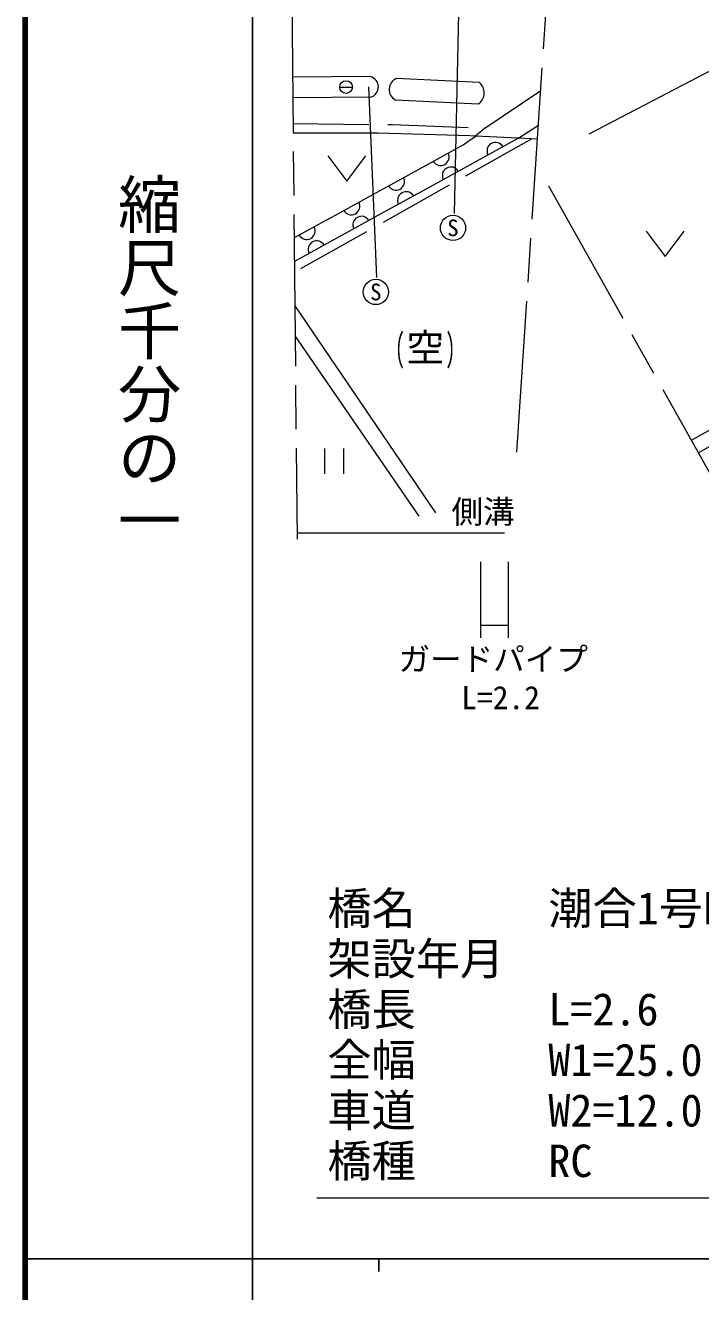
# Model space of a CAD drawing. Units: millimetres, scale not verified. Extents: x 40000 to 680000, y 20000 to 380000.
# Drawn here: x 40000 to 93498, y 202409 to 302676 of the extents above; entities that cross this region are included whole.
import ezdxf
from ezdxf.enums import TextEntityAlignment as Align

# ---------------------------------------------------------------- set-up
doc = ezdxf.new("R2010")
doc.units = ezdxf.units.MM
doc.header["$LTSCALE"] = 1000
doc.linetypes.add('CHAIN', pattern=[18.5, 12, -1.5, 3.5, -1.5])
doc.linetypes.add('DASHED', pattern=[7.5, 6, -1.5])
for name, color, linetype, lineweight in [('M-BGD', 7, 'Continuous', 13), ('M-BGD-EXST', 7, 'Continuous', 13), ('M-BMK', 2, 'CHAIN', 13), ('M-BMK-HTXT', 7, 'Continuous', 13), ('M-STR-HTXT', 7, 'Continuous', 13), ('M-STR-STR1', 1, 'Continuous', 13), ('M-TTL', 2, 'Continuous', 140), ('M-TTL-BAND', 7, 'Continuous', 25)]:
    doc.layers.add(name, color=color, linetype=linetype, lineweight=lineweight)
doc.styles.add('@ＭＳ ゴシック', font='')
doc.styles.add('ＭＳ ゴシック', font='')
doc.styles.get('@ＭＳ ゴシック').set_extended_font_data('@MS Gothic')
doc.styles.get('ＭＳ ゴシック').set_extended_font_data('MS Gothic')

msp = doc.modelspace()

# ---------------------------------------------------------------- linework, layer by layer
at = {"layer": 'M-BGD'}
for p, q in [((67339, 298615), (61171, 298563)), ((75977, 298145), (69374, 298460)), ((67352, 296985), (61187, 296933)), ((69294, 296782), (75897, 296467)), ((74671, 293216), (75660, 293903)), ((71132, 291265), (74671, 293216)), ((79006, 293722), (75468, 291771)), ((80574, 293662), (79031, 293738)), ((67593, 289314), (71132, 291265)), ((75468, 291771), (71929, 289820)), ((71929, 289820), (68390, 287869)), ((64055, 287362), (67593, 289314)), ((68390, 287869), (64851, 285918)), ((64055, 287362), (61294, 285841)), ((64851, 285918), (61313, 283967)), ((61347, 280458), (72495, 264078)), ((71204, 263819), (61370, 278094))]:
    msp.add_line(p, q, dxfattribs=at)
at = {"layer": 'M-BGD', "linetype": 'DASHED'}
msp.add_line((80111, 293685), (61321, 283124), dxfattribs=at)
for points in [[(61206, 294906), (69084, 294810), (76406, 294545)], [(93289, 268835), (98813, 271871), (104638, 274996), (109887, 277635), (117411, 281246)]]:
    msp.add_lwpolyline(points, dxfattribs=at)
at = {"layer": 'M-BGD'}
for points in [[(75660, 293903), (75204, 293925), (67946, 294129), (61214, 294129)], [(117407, 282657), (112200, 280176), (107249, 277635), (103691, 275835), (98536, 273047), (92746, 269804)]]:
    msp.add_lwpolyline(points, dxfattribs=at)
for centre, radius, start, end in [((67118, 297798), 846, 286.06183, 74.88865), ((69764, 297600), 944, 114.37949, 240.16785), ((75292, 297337), 1059, 304.81087, 49.73647), ((77243, 292734), 674, 30.02874, 207.71111), ((72895, 292252), 674, 210.02874, 27.71111), ((73705, 290783), 674, 30.02896, 207.71015), ((69356, 290301), 674, 210.02874, 27.71111), ((70166, 288832), 674, 30.02915, 207.7107), ((65817, 288350), 674, 210.02854, 27.71057), ((66627, 286881), 674, 30.02911, 207.71033), ((62279, 286399), 674, 210.02874, 27.71111), ((63089, 284930), 674, 30.02891, 207.70978)]:
    msp.add_arc(centre, radius, start, end, dxfattribs=at)
at = {"layer": 'M-BGD-EXST'}
for p, q in [((74372, 306409), (73958, 287766)), ((67832, 282717), (67214, 297797)), ((64909, 297790), (65909, 297790)), ((63962, 292341), (65462, 290341)), ((65462, 290341), (66962, 292341)), ((89187, 286383), (90687, 284383)), ((90687, 284383), (92187, 286383)), ((63699, 269169), (63699, 267169)), ((65199, 269169), (65199, 267169))]:
    msp.add_line(p, q, dxfattribs=at)
for centre, radius in [((65409, 297790), 500), ((73876, 286637), 1000), ((67766, 281564), 1000)]:
    msp.add_circle(centre, radius, dxfattribs=at)
at = {"layer": 'M-BMK'}
for p, q in [((78928, 268872), (83802, 342263)), ((61097, 306189), (61526, 261993)), ((81453, 289967), (116246, 227890))]:
    msp.add_line(p, q, dxfattribs=at)
at = {"layer": 'M-STR-HTXT'}
for p, q in [((166144, 336529), (84636, 294052)), ((61521, 262493), (77950, 262493)), ((76048, 260187), (76048, 254187)), ((78248, 260187), (78248, 254187)), ((76048, 255187), (78248, 255187))]:
    msp.add_line(p, q, dxfattribs=at)
msp.add_lwpolyline([(106782, 253073), (99154, 209810), (63086, 209810)], dxfattribs=at)
at = {"layer": 'M-STR-STR1'}
for p, q in [((76406, 294545), (80830, 297514)), ((76406, 294545), (75660, 293903)), ((79031, 293738), (75660, 293903)), ((79006, 293722), (80648, 294769))]:
    msp.add_line(p, q, dxfattribs=at)
at = {"layer": 'M-TTL'}
msp.add_line((40000, 380000), (40000, 20000), dxfattribs=at)
at = {"layer": 'M-TTL-BAND'}
for p, q in [((58000, 370000), (58000, 20000)), ((40000, 205000), (579000, 205000)), ((68000, 205000), (68000, 204000))]:
    msp.add_line(p, q, dxfattribs=at)

# ---------------------------------------------------------------- texts
at = {"layer": 'M-BGD-EXST', "style": 'ＭＳ ゴシック'}
for s, height, p in [('S', 1320, (73876, 286637)), ('S', 1320, (67766, 281564)), ('空', 2199, (71675, 277169))]:
    msp.add_text(s, height=height, dxfattribs=at).set_placement(p, align=Align.MIDDLE_CENTER)
at = {"layer": 'M-BGD-EXST', "style": 'ＭＳ ゴシック', "width": 0.5}
for s, p in [('(', (69675, 277169)), (')', (73675, 277169))]:
    msp.add_text(s, height=2199, dxfattribs=at).set_placement(p, align=Align.MIDDLE_CENTER)
at = {"layer": 'M-BMK-HTXT', "style": 'ＭＳ ゴシック'}
msp.add_text('L=2.2', height=1833, dxfattribs=at).set_placement((77646, 249445), align=Align.MIDDLE_CENTER)
at = {"layer": 'M-STR-HTXT', "style": 'ＭＳ ゴシック'}
msp.add_text('側溝', height=1833, dxfattribs=at).set_placement((76261, 264161), align=Align.MIDDLE_CENTER)
msp.add_text('ガードパイプ', height=1833, dxfattribs=at).set_placement((77060, 251024), align=Align.BOTTOM_CENTER)
for s, p in [('橋名\u3000\u3000\u3000潮合1号B橋', (63928, 234052)), ('架設年月\u3000', (63928, 230052)), ('橋長\u3000\u3000\u3000L=2.6', (63928, 226052)), ('全幅\u3000\u3000\u3000W1=25.0', (63928, 222052)), ('車道\u3000\u3000\u3000W2=12.0', (63928, 218052)), ('橋種\u3000\u3000\u3000RC', (63928, 214052))]:
    msp.add_text(s, height=2566, dxfattribs=at).set_placement(p, align=Align.TOP_LEFT)
at = {"layer": 'M-TTL-BAND', "style": '@ＭＳ ゴシック'}
msp.add_text('縮尺千分の一', height=3666, rotation=270, dxfattribs=at).set_placement((49777, 261030), align=Align.MIDDLE_RIGHT)

doc.saveas('drawing.dxf')
